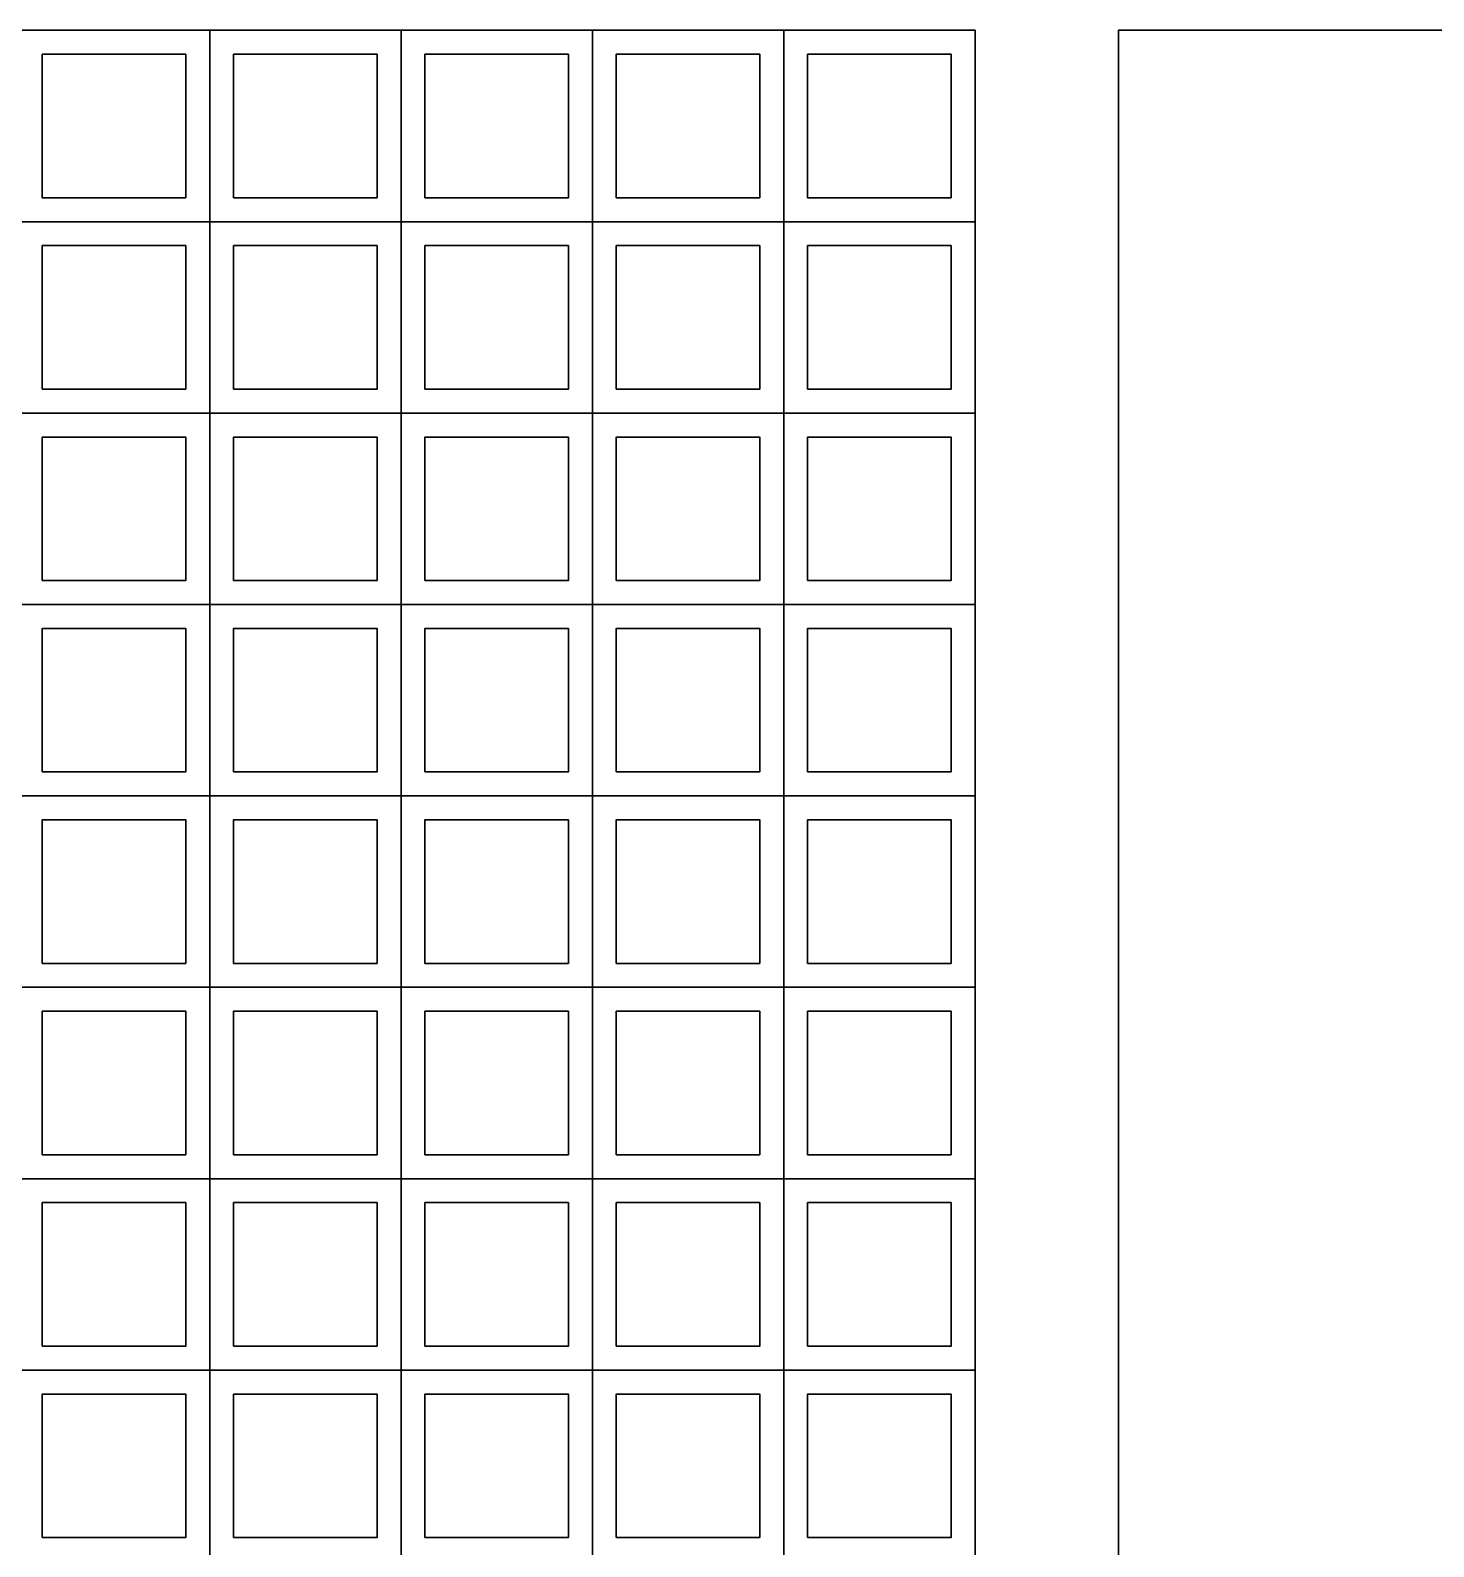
# Model space of a CAD drawing. Header units: millimetres. Extents: x -4228 to 27092, y -6721 to 984.
# Drawn here: x 5933.7 to 6080.4, y -6507.9 to -6349.5 of the extents above; entities that cross this region are included whole.
import ezdxf

# ---------------------------------------------------------------- set-up
doc = ezdxf.new("R2010")
doc.units = ezdxf.units.MM
doc.header["$LTSCALE"] = 50
doc.layers.add('cobogo', color=7, linetype='Continuous')
doc.layers.add('PAREDES3', color=2, linetype='Continuous')

msp = doc.modelspace()

# ---------------------------------------------------------------- linework, layer by layer
at = {"layer": 'cobogo', "color": 3, "linetype": 'Continuous', "lineweight": 30}
for points in [[(5932.44, -6369.46), (5952.44, -6369.46), (5952.44, -6349.46), (5932.44, -6349.46)], [(5932.44, -6369.46), (5952.44, -6369.46), (5952.44, -6349.46), (5932.44, -6349.46)], [(5932.44, -6369.46), (5952.44, -6369.46), (5952.44, -6349.46), (5932.44, -6349.46)], [(5932.44, -6369.46), (5952.44, -6369.46), (5952.44, -6349.46), (5932.44, -6349.46)], [(5952.44, -6369.46), (5972.44, -6369.46), (5972.44, -6349.46), (5952.44, -6349.46)], [(5952.44, -6369.46), (5972.44, -6369.46), (5972.44, -6349.46), (5952.44, -6349.46)], [(5952.44, -6369.46), (5972.44, -6369.46), (5972.44, -6349.46), (5952.44, -6349.46)], [(5952.44, -6369.46), (5972.44, -6369.46), (5972.44, -6349.46), (5952.44, -6349.46)], [(5972.44, -6369.46), (5992.44, -6369.46), (5992.44, -6349.46), (5972.44, -6349.46)], [(5972.44, -6369.46), (5992.44, -6369.46), (5992.44, -6349.46), (5972.44, -6349.46)], [(5972.44, -6369.46), (5992.44, -6369.46), (5992.44, -6349.46), (5972.44, -6349.46)], [(5972.44, -6369.46), (5992.44, -6369.46), (5992.44, -6349.46), (5972.44, -6349.46)], [(5992.44, -6369.46), (6012.44, -6369.46), (6012.44, -6349.46), (5992.44, -6349.46)], [(5992.44, -6369.46), (6012.44, -6369.46), (6012.44, -6349.46), (5992.44, -6349.46)], [(5992.44, -6369.46), (6012.44, -6369.46), (6012.44, -6349.46), (5992.44, -6349.46)], [(5992.44, -6369.46), (6012.44, -6369.46), (6012.44, -6349.46), (5992.44, -6349.46)], [(6012.44, -6369.46), (6032.44, -6369.46), (6032.44, -6349.46), (6012.44, -6349.46)], [(6012.44, -6369.46), (6032.44, -6369.46), (6032.44, -6349.46), (6012.44, -6349.46)], [(6012.44, -6369.46), (6032.44, -6369.46), (6032.44, -6349.46), (6012.44, -6349.46)], [(6012.44, -6369.46), (6032.44, -6369.46), (6032.44, -6349.46), (6012.44, -6349.46)], [(5934.94, -6366.96), (5949.94, -6366.96), (5949.94, -6351.96), (5934.94, -6351.96)], [(5934.94, -6366.96), (5949.94, -6366.96), (5949.94, -6351.96), (5934.94, -6351.96)], [(5934.94, -6366.96), (5949.94, -6366.96), (5949.94, -6351.96), (5934.94, -6351.96)], [(5934.94, -6366.96), (5949.94, -6366.96), (5949.94, -6351.96), (5934.94, -6351.96)], [(5954.94, -6366.96), (5969.94, -6366.96), (5969.94, -6351.96), (5954.94, -6351.96)], [(5954.94, -6366.96), (5969.94, -6366.96), (5969.94, -6351.96), (5954.94, -6351.96)], [(5954.94, -6366.96), (5969.94, -6366.96), (5969.94, -6351.96), (5954.94, -6351.96)], [(5954.94, -6366.96), (5969.94, -6366.96), (5969.94, -6351.96), (5954.94, -6351.96)], [(5974.94, -6366.96), (5989.94, -6366.96), (5989.94, -6351.96), (5974.94, -6351.96)], [(5974.94, -6366.96), (5989.94, -6366.96), (5989.94, -6351.96), (5974.94, -6351.96)], [(5974.94, -6366.96), (5989.94, -6366.96), (5989.94, -6351.96), (5974.94, -6351.96)], [(5974.94, -6366.96), (5989.94, -6366.96), (5989.94, -6351.96), (5974.94, -6351.96)], [(5994.94, -6366.96), (6009.94, -6366.96), (6009.94, -6351.96), (5994.94, -6351.96)], [(5994.94, -6366.96), (6009.94, -6366.96), (6009.94, -6351.96), (5994.94, -6351.96)], [(5994.94, -6366.96), (6009.94, -6366.96), (6009.94, -6351.96), (5994.94, -6351.96)], [(5994.94, -6366.96), (6009.94, -6366.96), (6009.94, -6351.96), (5994.94, -6351.96)], [(6014.94, -6366.96), (6029.94, -6366.96), (6029.94, -6351.96), (6014.94, -6351.96)], [(6014.94, -6366.96), (6029.94, -6366.96), (6029.94, -6351.96), (6014.94, -6351.96)], [(6014.94, -6366.96), (6029.94, -6366.96), (6029.94, -6351.96), (6014.94, -6351.96)], [(6014.94, -6366.96), (6029.94, -6366.96), (6029.94, -6351.96), (6014.94, -6351.96)], [(5932.44, -6389.46), (5952.44, -6389.46), (5952.44, -6369.46), (5932.44, -6369.46)], [(5932.44, -6389.46), (5952.44, -6389.46), (5952.44, -6369.46), (5932.44, -6369.46)], [(5932.44, -6389.46), (5952.44, -6389.46), (5952.44, -6369.46), (5932.44, -6369.46)], [(5932.44, -6389.46), (5952.44, -6389.46), (5952.44, -6369.46), (5932.44, -6369.46)], [(5952.44, -6389.46), (5972.44, -6389.46), (5972.44, -6369.46), (5952.44, -6369.46)], [(5952.44, -6389.46), (5972.44, -6389.46), (5972.44, -6369.46), (5952.44, -6369.46)], [(5952.44, -6389.46), (5972.44, -6389.46), (5972.44, -6369.46), (5952.44, -6369.46)], [(5952.44, -6389.46), (5972.44, -6389.46), (5972.44, -6369.46), (5952.44, -6369.46)], [(5972.44, -6389.46), (5992.44, -6389.46), (5992.44, -6369.46), (5972.44, -6369.46)], [(5972.44, -6389.46), (5992.44, -6389.46), (5992.44, -6369.46), (5972.44, -6369.46)], [(5972.44, -6389.46), (5992.44, -6389.46), (5992.44, -6369.46), (5972.44, -6369.46)], [(5972.44, -6389.46), (5992.44, -6389.46), (5992.44, -6369.46), (5972.44, -6369.46)], [(5992.44, -6389.46), (6012.44, -6389.46), (6012.44, -6369.46), (5992.44, -6369.46)], [(5992.44, -6389.46), (6012.44, -6389.46), (6012.44, -6369.46), (5992.44, -6369.46)], [(5992.44, -6389.46), (6012.44, -6389.46), (6012.44, -6369.46), (5992.44, -6369.46)], [(5992.44, -6389.46), (6012.44, -6389.46), (6012.44, -6369.46), (5992.44, -6369.46)], [(6012.44, -6389.46), (6032.44, -6389.46), (6032.44, -6369.46), (6012.44, -6369.46)], [(6012.44, -6389.46), (6032.44, -6389.46), (6032.44, -6369.46), (6012.44, -6369.46)], [(6012.44, -6389.46), (6032.44, -6389.46), (6032.44, -6369.46), (6012.44, -6369.46)], [(6012.44, -6389.46), (6032.44, -6389.46), (6032.44, -6369.46), (6012.44, -6369.46)], [(5934.94, -6386.96), (5949.94, -6386.96), (5949.94, -6371.96), (5934.94, -6371.96)], [(5934.94, -6386.96), (5949.94, -6386.96), (5949.94, -6371.96), (5934.94, -6371.96)], [(5934.94, -6386.96), (5949.94, -6386.96), (5949.94, -6371.96), (5934.94, -6371.96)], [(5934.94, -6386.96), (5949.94, -6386.96), (5949.94, -6371.96), (5934.94, -6371.96)], [(5954.94, -6386.96), (5969.94, -6386.96), (5969.94, -6371.96), (5954.94, -6371.96)], [(5954.94, -6386.96), (5969.94, -6386.96), (5969.94, -6371.96), (5954.94, -6371.96)], [(5954.94, -6386.96), (5969.94, -6386.96), (5969.94, -6371.96), (5954.94, -6371.96)], [(5954.94, -6386.96), (5969.94, -6386.96), (5969.94, -6371.96), (5954.94, -6371.96)], [(5974.94, -6386.96), (5989.94, -6386.96), (5989.94, -6371.96), (5974.94, -6371.96)], [(5974.94, -6386.96), (5989.94, -6386.96), (5989.94, -6371.96), (5974.94, -6371.96)], [(5974.94, -6386.96), (5989.94, -6386.96), (5989.94, -6371.96), (5974.94, -6371.96)], [(5974.94, -6386.96), (5989.94, -6386.96), (5989.94, -6371.96), (5974.94, -6371.96)], [(5994.94, -6386.96), (6009.94, -6386.96), (6009.94, -6371.96), (5994.94, -6371.96)], [(5994.94, -6386.96), (6009.94, -6386.96), (6009.94, -6371.96), (5994.94, -6371.96)], [(5994.94, -6386.96), (6009.94, -6386.96), (6009.94, -6371.96), (5994.94, -6371.96)], [(5994.94, -6386.96), (6009.94, -6386.96), (6009.94, -6371.96), (5994.94, -6371.96)], [(6014.94, -6386.96), (6029.94, -6386.96), (6029.94, -6371.96), (6014.94, -6371.96)], [(6014.94, -6386.96), (6029.94, -6386.96), (6029.94, -6371.96), (6014.94, -6371.96)], [(6014.94, -6386.96), (6029.94, -6386.96), (6029.94, -6371.96), (6014.94, -6371.96)], [(6014.94, -6386.96), (6029.94, -6386.96), (6029.94, -6371.96), (6014.94, -6371.96)], [(5932.44, -6409.46), (5952.44, -6409.46), (5952.44, -6389.46), (5932.44, -6389.46)], [(5932.44, -6409.46), (5952.44, -6409.46), (5952.44, -6389.46), (5932.44, -6389.46)], [(5932.44, -6409.46), (5952.44, -6409.46), (5952.44, -6389.46), (5932.44, -6389.46)], [(5932.44, -6409.46), (5952.44, -6409.46), (5952.44, -6389.46), (5932.44, -6389.46)], [(5952.44, -6409.46), (5972.44, -6409.46), (5972.44, -6389.46), (5952.44, -6389.46)], [(5952.44, -6409.46), (5972.44, -6409.46), (5972.44, -6389.46), (5952.44, -6389.46)], [(5952.44, -6409.46), (5972.44, -6409.46), (5972.44, -6389.46), (5952.44, -6389.46)], [(5952.44, -6409.46), (5972.44, -6409.46), (5972.44, -6389.46), (5952.44, -6389.46)], [(5972.44, -6409.46), (5992.44, -6409.46), (5992.44, -6389.46), (5972.44, -6389.46)], [(5972.44, -6409.46), (5992.44, -6409.46), (5992.44, -6389.46), (5972.44, -6389.46)], [(5972.44, -6409.46), (5992.44, -6409.46), (5992.44, -6389.46), (5972.44, -6389.46)], [(5972.44, -6409.46), (5992.44, -6409.46), (5992.44, -6389.46), (5972.44, -6389.46)], [(5992.44, -6409.46), (6012.44, -6409.46), (6012.44, -6389.46), (5992.44, -6389.46)], [(5992.44, -6409.46), (6012.44, -6409.46), (6012.44, -6389.46), (5992.44, -6389.46)], [(5992.44, -6409.46), (6012.44, -6409.46), (6012.44, -6389.46), (5992.44, -6389.46)], [(5992.44, -6409.46), (6012.44, -6409.46), (6012.44, -6389.46), (5992.44, -6389.46)], [(6012.44, -6409.46), (6032.44, -6409.46), (6032.44, -6389.46), (6012.44, -6389.46)], [(6012.44, -6409.46), (6032.44, -6409.46), (6032.44, -6389.46), (6012.44, -6389.46)], [(6012.44, -6409.46), (6032.44, -6409.46), (6032.44, -6389.46), (6012.44, -6389.46)], [(6012.44, -6409.46), (6032.44, -6409.46), (6032.44, -6389.46), (6012.44, -6389.46)], [(5934.94, -6406.96), (5949.94, -6406.96), (5949.94, -6391.96), (5934.94, -6391.96)], [(5934.94, -6406.96), (5949.94, -6406.96), (5949.94, -6391.96), (5934.94, -6391.96)], [(5934.94, -6406.96), (5949.94, -6406.96), (5949.94, -6391.96), (5934.94, -6391.96)], [(5934.94, -6406.96), (5949.94, -6406.96), (5949.94, -6391.96), (5934.94, -6391.96)], [(5954.94, -6406.96), (5969.94, -6406.96), (5969.94, -6391.96), (5954.94, -6391.96)], [(5954.94, -6406.96), (5969.94, -6406.96), (5969.94, -6391.96), (5954.94, -6391.96)], [(5954.94, -6406.96), (5969.94, -6406.96), (5969.94, -6391.96), (5954.94, -6391.96)], [(5954.94, -6406.96), (5969.94, -6406.96), (5969.94, -6391.96), (5954.94, -6391.96)], [(5974.94, -6406.96), (5989.94, -6406.96), (5989.94, -6391.96), (5974.94, -6391.96)], [(5974.94, -6406.96), (5989.94, -6406.96), (5989.94, -6391.96), (5974.94, -6391.96)], [(5974.94, -6406.96), (5989.94, -6406.96), (5989.94, -6391.96), (5974.94, -6391.96)], [(5974.94, -6406.96), (5989.94, -6406.96), (5989.94, -6391.96), (5974.94, -6391.96)], [(5994.94, -6406.96), (6009.94, -6406.96), (6009.94, -6391.96), (5994.94, -6391.96)], [(5994.94, -6406.96), (6009.94, -6406.96), (6009.94, -6391.96), (5994.94, -6391.96)], [(5994.94, -6406.96), (6009.94, -6406.96), (6009.94, -6391.96), (5994.94, -6391.96)], [(5994.94, -6406.96), (6009.94, -6406.96), (6009.94, -6391.96), (5994.94, -6391.96)], [(6014.94, -6406.96), (6029.94, -6406.96), (6029.94, -6391.96), (6014.94, -6391.96)], [(6014.94, -6406.96), (6029.94, -6406.96), (6029.94, -6391.96), (6014.94, -6391.96)], [(6014.94, -6406.96), (6029.94, -6406.96), (6029.94, -6391.96), (6014.94, -6391.96)], [(6014.94, -6406.96), (6029.94, -6406.96), (6029.94, -6391.96), (6014.94, -6391.96)], [(5932.44, -6429.46), (5952.44, -6429.46), (5952.44, -6409.46), (5932.44, -6409.46)], [(5932.44, -6429.46), (5952.44, -6429.46), (5952.44, -6409.46), (5932.44, -6409.46)], [(5932.44, -6429.46), (5952.44, -6429.46), (5952.44, -6409.46), (5932.44, -6409.46)], [(5932.44, -6429.46), (5952.44, -6429.46), (5952.44, -6409.46), (5932.44, -6409.46)], [(5952.44, -6429.46), (5972.44, -6429.46), (5972.44, -6409.46), (5952.44, -6409.46)], [(5952.44, -6429.46), (5972.44, -6429.46), (5972.44, -6409.46), (5952.44, -6409.46)], [(5952.44, -6429.46), (5972.44, -6429.46), (5972.44, -6409.46), (5952.44, -6409.46)], [(5952.44, -6429.46), (5972.44, -6429.46), (5972.44, -6409.46), (5952.44, -6409.46)], [(5972.44, -6429.46), (5992.44, -6429.46), (5992.44, -6409.46), (5972.44, -6409.46)], [(5972.44, -6429.46), (5992.44, -6429.46), (5992.44, -6409.46), (5972.44, -6409.46)], [(5972.44, -6429.46), (5992.44, -6429.46), (5992.44, -6409.46), (5972.44, -6409.46)], [(5972.44, -6429.46), (5992.44, -6429.46), (5992.44, -6409.46), (5972.44, -6409.46)], [(5992.44, -6429.46), (6012.44, -6429.46), (6012.44, -6409.46), (5992.44, -6409.46)], [(5992.44, -6429.46), (6012.44, -6429.46), (6012.44, -6409.46), (5992.44, -6409.46)], [(5992.44, -6429.46), (6012.44, -6429.46), (6012.44, -6409.46), (5992.44, -6409.46)], [(5992.44, -6429.46), (6012.44, -6429.46), (6012.44, -6409.46), (5992.44, -6409.46)], [(6012.44, -6429.46), (6032.44, -6429.46), (6032.44, -6409.46), (6012.44, -6409.46)], [(6012.44, -6429.46), (6032.44, -6429.46), (6032.44, -6409.46), (6012.44, -6409.46)], [(6012.44, -6429.46), (6032.44, -6429.46), (6032.44, -6409.46), (6012.44, -6409.46)], [(6012.44, -6429.46), (6032.44, -6429.46), (6032.44, -6409.46), (6012.44, -6409.46)], [(5934.94, -6426.96), (5949.94, -6426.96), (5949.94, -6411.96), (5934.94, -6411.96)], [(5934.94, -6426.96), (5949.94, -6426.96), (5949.94, -6411.96), (5934.94, -6411.96)], [(5934.94, -6426.96), (5949.94, -6426.96), (5949.94, -6411.96), (5934.94, -6411.96)], [(5934.94, -6426.96), (5949.94, -6426.96), (5949.94, -6411.96), (5934.94, -6411.96)], [(5954.94, -6426.96), (5969.94, -6426.96), (5969.94, -6411.96), (5954.94, -6411.96)], [(5954.94, -6426.96), (5969.94, -6426.96), (5969.94, -6411.96), (5954.94, -6411.96)], [(5954.94, -6426.96), (5969.94, -6426.96), (5969.94, -6411.96), (5954.94, -6411.96)], [(5954.94, -6426.96), (5969.94, -6426.96), (5969.94, -6411.96), (5954.94, -6411.96)], [(5974.94, -6426.96), (5989.94, -6426.96), (5989.94, -6411.96), (5974.94, -6411.96)], [(5974.94, -6426.96), (5989.94, -6426.96), (5989.94, -6411.96), (5974.94, -6411.96)], [(5974.94, -6426.96), (5989.94, -6426.96), (5989.94, -6411.96), (5974.94, -6411.96)], [(5974.94, -6426.96), (5989.94, -6426.96), (5989.94, -6411.96), (5974.94, -6411.96)], [(5994.94, -6426.96), (6009.94, -6426.96), (6009.94, -6411.96), (5994.94, -6411.96)], [(5994.94, -6426.96), (6009.94, -6426.96), (6009.94, -6411.96), (5994.94, -6411.96)], [(5994.94, -6426.96), (6009.94, -6426.96), (6009.94, -6411.96), (5994.94, -6411.96)], [(5994.94, -6426.96), (6009.94, -6426.96), (6009.94, -6411.96), (5994.94, -6411.96)], [(6014.94, -6426.96), (6029.94, -6426.96), (6029.94, -6411.96), (6014.94, -6411.96)], [(6014.94, -6426.96), (6029.94, -6426.96), (6029.94, -6411.96), (6014.94, -6411.96)], [(6014.94, -6426.96), (6029.94, -6426.96), (6029.94, -6411.96), (6014.94, -6411.96)], [(6014.94, -6426.96), (6029.94, -6426.96), (6029.94, -6411.96), (6014.94, -6411.96)], [(5932.44, -6449.46), (5952.44, -6449.46), (5952.44, -6429.46), (5932.44, -6429.46)], [(5932.44, -6449.46), (5952.44, -6449.46), (5952.44, -6429.46), (5932.44, -6429.46)], [(5932.44, -6449.46), (5952.44, -6449.46), (5952.44, -6429.46), (5932.44, -6429.46)], [(5932.44, -6449.46), (5952.44, -6449.46), (5952.44, -6429.46), (5932.44, -6429.46)], [(5952.44, -6449.46), (5972.44, -6449.46), (5972.44, -6429.46), (5952.44, -6429.46)], [(5952.44, -6449.46), (5972.44, -6449.46), (5972.44, -6429.46), (5952.44, -6429.46)], [(5952.44, -6449.46), (5972.44, -6449.46), (5972.44, -6429.46), (5952.44, -6429.46)], [(5952.44, -6449.46), (5972.44, -6449.46), (5972.44, -6429.46), (5952.44, -6429.46)], [(5972.44, -6449.46), (5992.44, -6449.46), (5992.44, -6429.46), (5972.44, -6429.46)], [(5972.44, -6449.46), (5992.44, -6449.46), (5992.44, -6429.46), (5972.44, -6429.46)], [(5972.44, -6449.46), (5992.44, -6449.46), (5992.44, -6429.46), (5972.44, -6429.46)], [(5972.44, -6449.46), (5992.44, -6449.46), (5992.44, -6429.46), (5972.44, -6429.46)], [(5992.44, -6449.46), (6012.44, -6449.46), (6012.44, -6429.46), (5992.44, -6429.46)], [(5992.44, -6449.46), (6012.44, -6449.46), (6012.44, -6429.46), (5992.44, -6429.46)], [(5992.44, -6449.46), (6012.44, -6449.46), (6012.44, -6429.46), (5992.44, -6429.46)], [(5992.44, -6449.46), (6012.44, -6449.46), (6012.44, -6429.46), (5992.44, -6429.46)], [(6012.44, -6449.46), (6032.44, -6449.46), (6032.44, -6429.46), (6012.44, -6429.46)], [(6012.44, -6449.46), (6032.44, -6449.46), (6032.44, -6429.46), (6012.44, -6429.46)], [(6012.44, -6449.46), (6032.44, -6449.46), (6032.44, -6429.46), (6012.44, -6429.46)], [(6012.44, -6449.46), (6032.44, -6449.46), (6032.44, -6429.46), (6012.44, -6429.46)], [(5934.94, -6446.96), (5949.94, -6446.96), (5949.94, -6431.96), (5934.94, -6431.96)], [(5934.94, -6446.96), (5949.94, -6446.96), (5949.94, -6431.96), (5934.94, -6431.96)], [(5934.94, -6446.96), (5949.94, -6446.96), (5949.94, -6431.96), (5934.94, -6431.96)], [(5934.94, -6446.96), (5949.94, -6446.96), (5949.94, -6431.96), (5934.94, -6431.96)], [(5954.94, -6446.96), (5969.94, -6446.96), (5969.94, -6431.96), (5954.94, -6431.96)], [(5954.94, -6446.96), (5969.94, -6446.96), (5969.94, -6431.96), (5954.94, -6431.96)], [(5954.94, -6446.96), (5969.94, -6446.96), (5969.94, -6431.96), (5954.94, -6431.96)], [(5954.94, -6446.96), (5969.94, -6446.96), (5969.94, -6431.96), (5954.94, -6431.96)], [(5974.94, -6446.96), (5989.94, -6446.96), (5989.94, -6431.96), (5974.94, -6431.96)], [(5974.94, -6446.96), (5989.94, -6446.96), (5989.94, -6431.96), (5974.94, -6431.96)], [(5974.94, -6446.96), (5989.94, -6446.96), (5989.94, -6431.96), (5974.94, -6431.96)], [(5974.94, -6446.96), (5989.94, -6446.96), (5989.94, -6431.96), (5974.94, -6431.96)], [(5994.94, -6446.96), (6009.94, -6446.96), (6009.94, -6431.96), (5994.94, -6431.96)], [(5994.94, -6446.96), (6009.94, -6446.96), (6009.94, -6431.96), (5994.94, -6431.96)], [(5994.94, -6446.96), (6009.94, -6446.96), (6009.94, -6431.96), (5994.94, -6431.96)], [(5994.94, -6446.96), (6009.94, -6446.96), (6009.94, -6431.96), (5994.94, -6431.96)], [(6014.94, -6446.96), (6029.94, -6446.96), (6029.94, -6431.96), (6014.94, -6431.96)], [(6014.94, -6446.96), (6029.94, -6446.96), (6029.94, -6431.96), (6014.94, -6431.96)], [(6014.94, -6446.96), (6029.94, -6446.96), (6029.94, -6431.96), (6014.94, -6431.96)], [(6014.94, -6446.96), (6029.94, -6446.96), (6029.94, -6431.96), (6014.94, -6431.96)], [(5932.44, -6469.46), (5952.44, -6469.46), (5952.44, -6449.46), (5932.44, -6449.46)], [(5932.44, -6469.46), (5952.44, -6469.46), (5952.44, -6449.46), (5932.44, -6449.46)], [(5932.44, -6469.46), (5952.44, -6469.46), (5952.44, -6449.46), (5932.44, -6449.46)], [(5932.44, -6469.46), (5952.44, -6469.46), (5952.44, -6449.46), (5932.44, -6449.46)], [(5952.44, -6469.46), (5972.44, -6469.46), (5972.44, -6449.46), (5952.44, -6449.46)], [(5952.44, -6469.46), (5972.44, -6469.46), (5972.44, -6449.46), (5952.44, -6449.46)], [(5952.44, -6469.46), (5972.44, -6469.46), (5972.44, -6449.46), (5952.44, -6449.46)], [(5952.44, -6469.46), (5972.44, -6469.46), (5972.44, -6449.46), (5952.44, -6449.46)], [(5972.44, -6469.46), (5992.44, -6469.46), (5992.44, -6449.46), (5972.44, -6449.46)], [(5972.44, -6469.46), (5992.44, -6469.46), (5992.44, -6449.46), (5972.44, -6449.46)], [(5972.44, -6469.46), (5992.44, -6469.46), (5992.44, -6449.46), (5972.44, -6449.46)], [(5972.44, -6469.46), (5992.44, -6469.46), (5992.44, -6449.46), (5972.44, -6449.46)], [(5992.44, -6469.46), (6012.44, -6469.46), (6012.44, -6449.46), (5992.44, -6449.46)], [(5992.44, -6469.46), (6012.44, -6469.46), (6012.44, -6449.46), (5992.44, -6449.46)], [(5992.44, -6469.46), (6012.44, -6469.46), (6012.44, -6449.46), (5992.44, -6449.46)], [(5992.44, -6469.46), (6012.44, -6469.46), (6012.44, -6449.46), (5992.44, -6449.46)], [(6012.44, -6469.46), (6032.44, -6469.46), (6032.44, -6449.46), (6012.44, -6449.46)], [(6012.44, -6469.46), (6032.44, -6469.46), (6032.44, -6449.46), (6012.44, -6449.46)], [(6012.44, -6469.46), (6032.44, -6469.46), (6032.44, -6449.46), (6012.44, -6449.46)], [(6012.44, -6469.46), (6032.44, -6469.46), (6032.44, -6449.46), (6012.44, -6449.46)], [(5934.94, -6466.96), (5949.94, -6466.96), (5949.94, -6451.96), (5934.94, -6451.96)], [(5934.94, -6466.96), (5949.94, -6466.96), (5949.94, -6451.96), (5934.94, -6451.96)], [(5934.94, -6466.96), (5949.94, -6466.96), (5949.94, -6451.96), (5934.94, -6451.96)], [(5934.94, -6466.96), (5949.94, -6466.96), (5949.94, -6451.96), (5934.94, -6451.96)], [(5954.94, -6466.96), (5969.94, -6466.96), (5969.94, -6451.96), (5954.94, -6451.96)], [(5954.94, -6466.96), (5969.94, -6466.96), (5969.94, -6451.96), (5954.94, -6451.96)], [(5954.94, -6466.96), (5969.94, -6466.96), (5969.94, -6451.96), (5954.94, -6451.96)], [(5954.94, -6466.96), (5969.94, -6466.96), (5969.94, -6451.96), (5954.94, -6451.96)], [(5974.94, -6466.96), (5989.94, -6466.96), (5989.94, -6451.96), (5974.94, -6451.96)], [(5974.94, -6466.96), (5989.94, -6466.96), (5989.94, -6451.96), (5974.94, -6451.96)], [(5974.94, -6466.96), (5989.94, -6466.96), (5989.94, -6451.96), (5974.94, -6451.96)], [(5974.94, -6466.96), (5989.94, -6466.96), (5989.94, -6451.96), (5974.94, -6451.96)], [(5994.94, -6466.96), (6009.94, -6466.96), (6009.94, -6451.96), (5994.94, -6451.96)], [(5994.94, -6466.96), (6009.94, -6466.96), (6009.94, -6451.96), (5994.94, -6451.96)], [(5994.94, -6466.96), (6009.94, -6466.96), (6009.94, -6451.96), (5994.94, -6451.96)], [(5994.94, -6466.96), (6009.94, -6466.96), (6009.94, -6451.96), (5994.94, -6451.96)], [(6014.94, -6466.96), (6029.94, -6466.96), (6029.94, -6451.96), (6014.94, -6451.96)], [(6014.94, -6466.96), (6029.94, -6466.96), (6029.94, -6451.96), (6014.94, -6451.96)], [(6014.94, -6466.96), (6029.94, -6466.96), (6029.94, -6451.96), (6014.94, -6451.96)], [(6014.94, -6466.96), (6029.94, -6466.96), (6029.94, -6451.96), (6014.94, -6451.96)], [(5932.44, -6489.46), (5952.44, -6489.46), (5952.44, -6469.46), (5932.44, -6469.46)], [(5932.44, -6489.46), (5952.44, -6489.46), (5952.44, -6469.46), (5932.44, -6469.46)], [(5932.44, -6489.46), (5952.44, -6489.46), (5952.44, -6469.46), (5932.44, -6469.46)], [(5932.44, -6489.46), (5952.44, -6489.46), (5952.44, -6469.46), (5932.44, -6469.46)], [(5952.44, -6489.46), (5972.44, -6489.46), (5972.44, -6469.46), (5952.44, -6469.46)], [(5952.44, -6489.46), (5972.44, -6489.46), (5972.44, -6469.46), (5952.44, -6469.46)], [(5952.44, -6489.46), (5972.44, -6489.46), (5972.44, -6469.46), (5952.44, -6469.46)], [(5952.44, -6489.46), (5972.44, -6489.46), (5972.44, -6469.46), (5952.44, -6469.46)], [(5972.44, -6489.46), (5992.44, -6489.46), (5992.44, -6469.46), (5972.44, -6469.46)], [(5972.44, -6489.46), (5992.44, -6489.46), (5992.44, -6469.46), (5972.44, -6469.46)], [(5972.44, -6489.46), (5992.44, -6489.46), (5992.44, -6469.46), (5972.44, -6469.46)], [(5972.44, -6489.46), (5992.44, -6489.46), (5992.44, -6469.46), (5972.44, -6469.46)], [(5992.44, -6489.46), (6012.44, -6489.46), (6012.44, -6469.46), (5992.44, -6469.46)], [(5992.44, -6489.46), (6012.44, -6489.46), (6012.44, -6469.46), (5992.44, -6469.46)], [(5992.44, -6489.46), (6012.44, -6489.46), (6012.44, -6469.46), (5992.44, -6469.46)], [(5992.44, -6489.46), (6012.44, -6489.46), (6012.44, -6469.46), (5992.44, -6469.46)], [(6012.44, -6489.46), (6032.44, -6489.46), (6032.44, -6469.46), (6012.44, -6469.46)], [(6012.44, -6489.46), (6032.44, -6489.46), (6032.44, -6469.46), (6012.44, -6469.46)], [(6012.44, -6489.46), (6032.44, -6489.46), (6032.44, -6469.46), (6012.44, -6469.46)], [(6012.44, -6489.46), (6032.44, -6489.46), (6032.44, -6469.46), (6012.44, -6469.46)], [(5934.94, -6486.96), (5949.94, -6486.96), (5949.94, -6471.96), (5934.94, -6471.96)], [(5934.94, -6486.96), (5949.94, -6486.96), (5949.94, -6471.96), (5934.94, -6471.96)], [(5934.94, -6486.96), (5949.94, -6486.96), (5949.94, -6471.96), (5934.94, -6471.96)], [(5934.94, -6486.96), (5949.94, -6486.96), (5949.94, -6471.96), (5934.94, -6471.96)], [(5954.94, -6486.96), (5969.94, -6486.96), (5969.94, -6471.96), (5954.94, -6471.96)], [(5954.94, -6486.96), (5969.94, -6486.96), (5969.94, -6471.96), (5954.94, -6471.96)], [(5954.94, -6486.96), (5969.94, -6486.96), (5969.94, -6471.96), (5954.94, -6471.96)], [(5954.94, -6486.96), (5969.94, -6486.96), (5969.94, -6471.96), (5954.94, -6471.96)], [(5974.94, -6486.96), (5989.94, -6486.96), (5989.94, -6471.96), (5974.94, -6471.96)], [(5974.94, -6486.96), (5989.94, -6486.96), (5989.94, -6471.96), (5974.94, -6471.96)], [(5974.94, -6486.96), (5989.94, -6486.96), (5989.94, -6471.96), (5974.94, -6471.96)], [(5974.94, -6486.96), (5989.94, -6486.96), (5989.94, -6471.96), (5974.94, -6471.96)], [(5994.94, -6486.96), (6009.94, -6486.96), (6009.94, -6471.96), (5994.94, -6471.96)], [(5994.94, -6486.96), (6009.94, -6486.96), (6009.94, -6471.96), (5994.94, -6471.96)], [(5994.94, -6486.96), (6009.94, -6486.96), (6009.94, -6471.96), (5994.94, -6471.96)], [(5994.94, -6486.96), (6009.94, -6486.96), (6009.94, -6471.96), (5994.94, -6471.96)], [(6014.94, -6486.96), (6029.94, -6486.96), (6029.94, -6471.96), (6014.94, -6471.96)], [(6014.94, -6486.96), (6029.94, -6486.96), (6029.94, -6471.96), (6014.94, -6471.96)], [(6014.94, -6486.96), (6029.94, -6486.96), (6029.94, -6471.96), (6014.94, -6471.96)], [(6014.94, -6486.96), (6029.94, -6486.96), (6029.94, -6471.96), (6014.94, -6471.96)], [(5932.44, -6509.46), (5952.44, -6509.46), (5952.44, -6489.46), (5932.44, -6489.46)], [(5932.44, -6509.46), (5952.44, -6509.46), (5952.44, -6489.46), (5932.44, -6489.46)], [(5932.44, -6509.46), (5952.44, -6509.46), (5952.44, -6489.46), (5932.44, -6489.46)], [(5932.44, -6509.46), (5952.44, -6509.46), (5952.44, -6489.46), (5932.44, -6489.46)], [(5952.44, -6509.46), (5972.44, -6509.46), (5972.44, -6489.46), (5952.44, -6489.46)], [(5952.44, -6509.46), (5972.44, -6509.46), (5972.44, -6489.46), (5952.44, -6489.46)], [(5952.44, -6509.46), (5972.44, -6509.46), (5972.44, -6489.46), (5952.44, -6489.46)], [(5952.44, -6509.46), (5972.44, -6509.46), (5972.44, -6489.46), (5952.44, -6489.46)], [(5972.44, -6509.46), (5992.44, -6509.46), (5992.44, -6489.46), (5972.44, -6489.46)], [(5972.44, -6509.46), (5992.44, -6509.46), (5992.44, -6489.46), (5972.44, -6489.46)], [(5972.44, -6509.46), (5992.44, -6509.46), (5992.44, -6489.46), (5972.44, -6489.46)], [(5972.44, -6509.46), (5992.44, -6509.46), (5992.44, -6489.46), (5972.44, -6489.46)], [(5992.44, -6509.46), (6012.44, -6509.46), (6012.44, -6489.46), (5992.44, -6489.46)], [(5992.44, -6509.46), (6012.44, -6509.46), (6012.44, -6489.46), (5992.44, -6489.46)], [(5992.44, -6509.46), (6012.44, -6509.46), (6012.44, -6489.46), (5992.44, -6489.46)], [(5992.44, -6509.46), (6012.44, -6509.46), (6012.44, -6489.46), (5992.44, -6489.46)], [(6012.44, -6509.46), (6032.44, -6509.46), (6032.44, -6489.46), (6012.44, -6489.46)], [(6012.44, -6509.46), (6032.44, -6509.46), (6032.44, -6489.46), (6012.44, -6489.46)], [(6012.44, -6509.46), (6032.44, -6509.46), (6032.44, -6489.46), (6012.44, -6489.46)], [(6012.44, -6509.46), (6032.44, -6509.46), (6032.44, -6489.46), (6012.44, -6489.46)], [(5934.94, -6506.96), (5949.94, -6506.96), (5949.94, -6491.96), (5934.94, -6491.96)], [(5934.94, -6506.96), (5949.94, -6506.96), (5949.94, -6491.96), (5934.94, -6491.96)], [(5934.94, -6506.96), (5949.94, -6506.96), (5949.94, -6491.96), (5934.94, -6491.96)], [(5934.94, -6506.96), (5949.94, -6506.96), (5949.94, -6491.96), (5934.94, -6491.96)], [(5954.94, -6506.96), (5969.94, -6506.96), (5969.94, -6491.96), (5954.94, -6491.96)], [(5954.94, -6506.96), (5969.94, -6506.96), (5969.94, -6491.96), (5954.94, -6491.96)], [(5954.94, -6506.96), (5969.94, -6506.96), (5969.94, -6491.96), (5954.94, -6491.96)], [(5954.94, -6506.96), (5969.94, -6506.96), (5969.94, -6491.96), (5954.94, -6491.96)], [(5974.94, -6506.96), (5989.94, -6506.96), (5989.94, -6491.96), (5974.94, -6491.96)], [(5974.94, -6506.96), (5989.94, -6506.96), (5989.94, -6491.96), (5974.94, -6491.96)], [(5974.94, -6506.96), (5989.94, -6506.96), (5989.94, -6491.96), (5974.94, -6491.96)], [(5974.94, -6506.96), (5989.94, -6506.96), (5989.94, -6491.96), (5974.94, -6491.96)], [(5994.94, -6506.96), (6009.94, -6506.96), (6009.94, -6491.96), (5994.94, -6491.96)], [(5994.94, -6506.96), (6009.94, -6506.96), (6009.94, -6491.96), (5994.94, -6491.96)], [(5994.94, -6506.96), (6009.94, -6506.96), (6009.94, -6491.96), (5994.94, -6491.96)], [(5994.94, -6506.96), (6009.94, -6506.96), (6009.94, -6491.96), (5994.94, -6491.96)], [(6014.94, -6506.96), (6029.94, -6506.96), (6029.94, -6491.96), (6014.94, -6491.96)], [(6014.94, -6506.96), (6029.94, -6506.96), (6029.94, -6491.96), (6014.94, -6491.96)], [(6014.94, -6506.96), (6029.94, -6506.96), (6029.94, -6491.96), (6014.94, -6491.96)], [(6014.94, -6506.96), (6029.94, -6506.96), (6029.94, -6491.96), (6014.94, -6491.96)]]:
    msp.add_lwpolyline(points, close=True, dxfattribs=at)
at = {"layer": 'PAREDES3', "color": 3, "linetype": 'Continuous', "lineweight": 30}
for p, q in [((6032.44, -6349.46), (5844.44, -6349.46)), ((6032.44, -6349.46), (6032.44, -6569.46)), ((6047.44, -6589.46), (6047.44, -6349.46)), ((6047.44, -6349.46), (6162.44, -6349.46))]:
    msp.add_line(p, q, dxfattribs=at)

doc.saveas('drawing.dxf')
